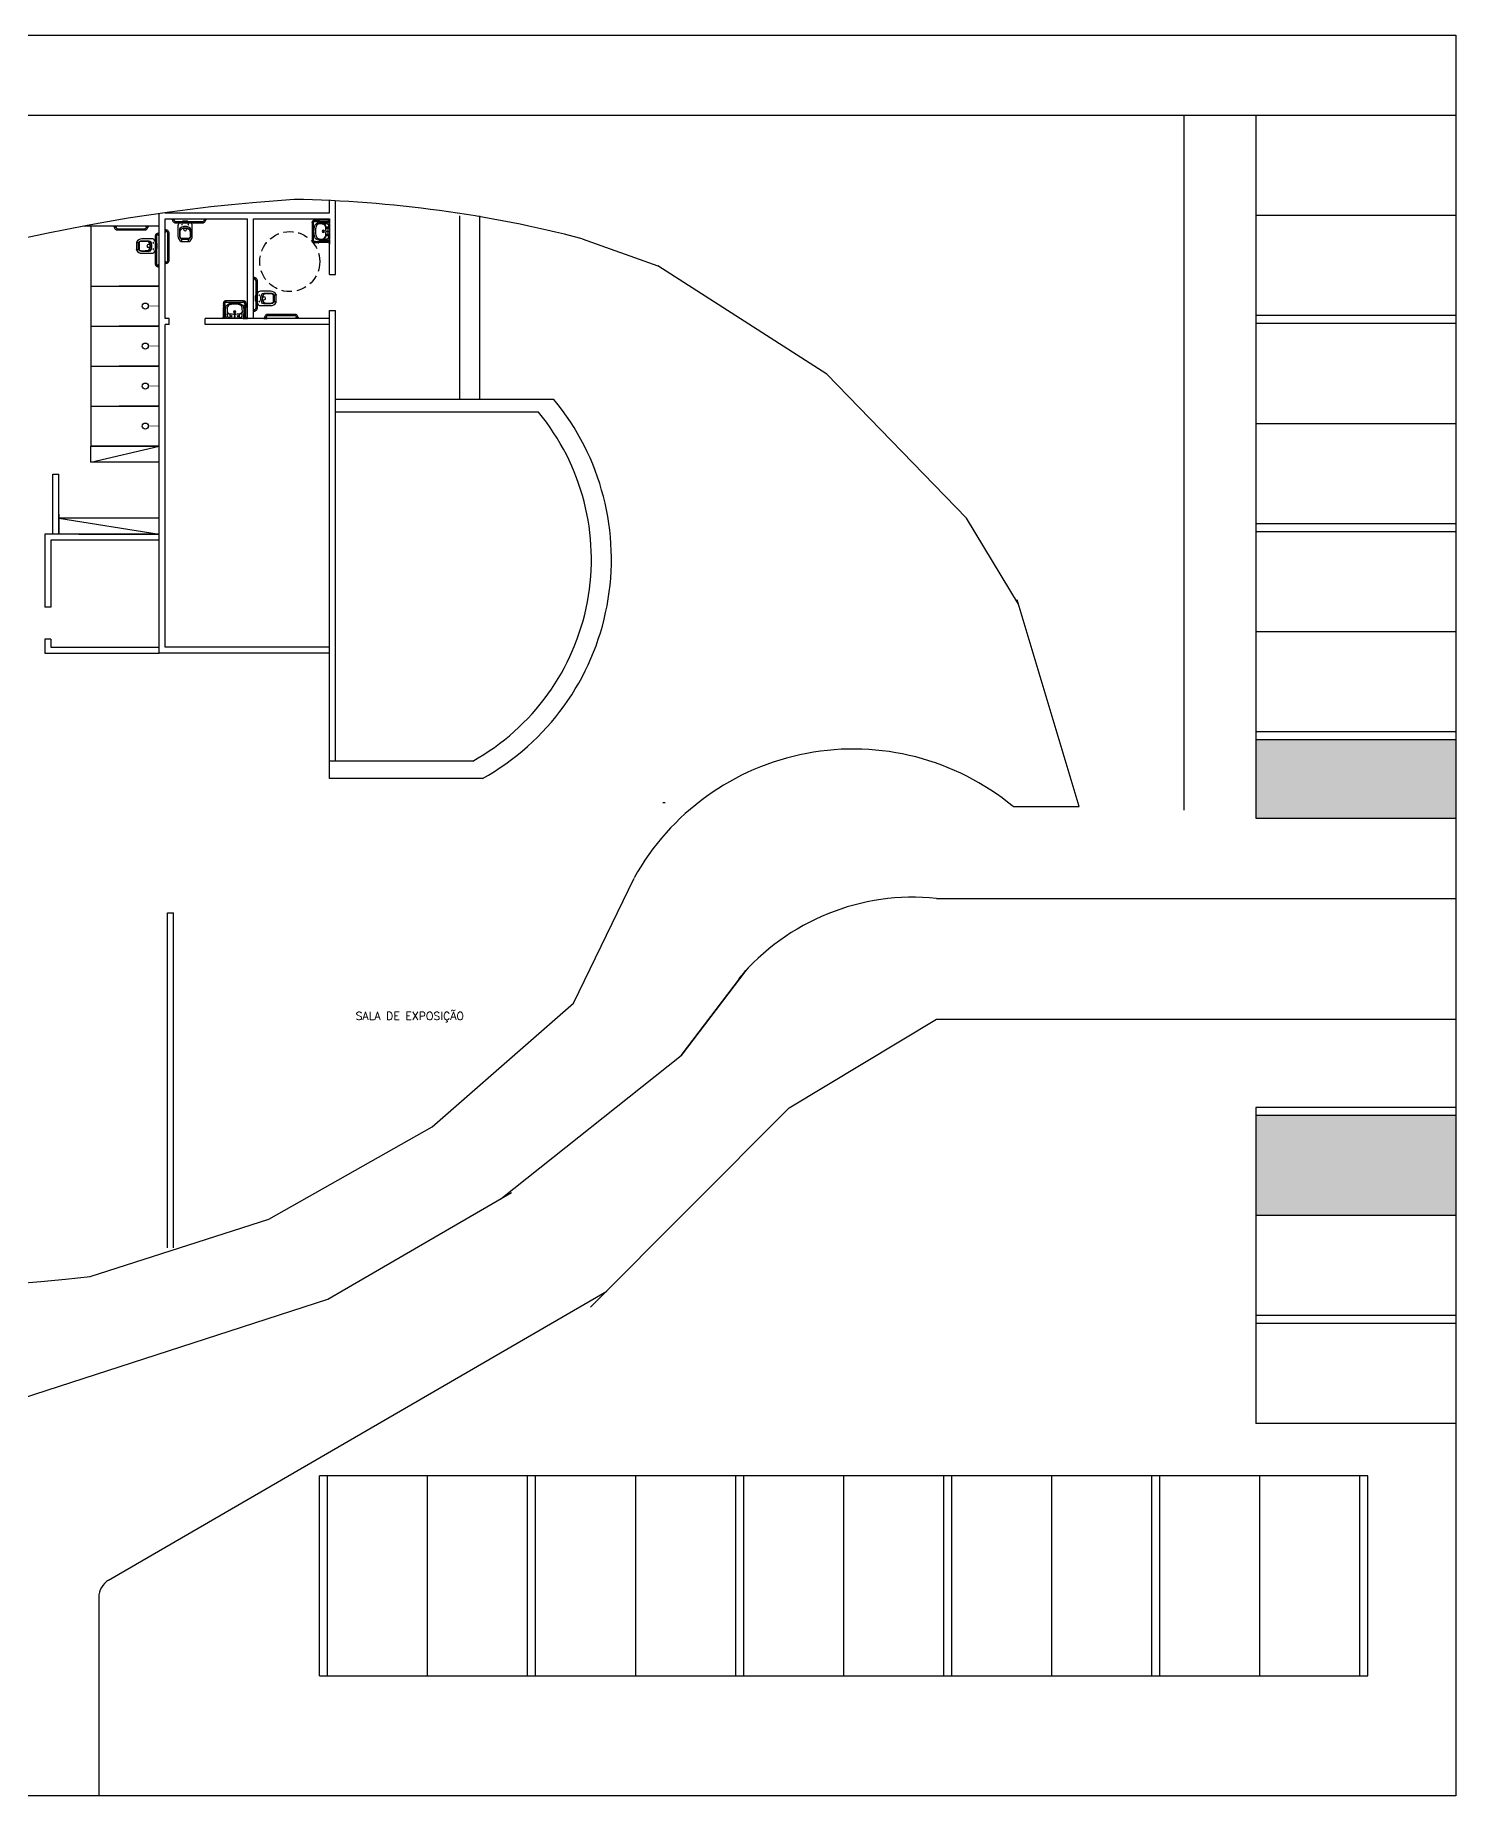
# Model space of a CAD drawing. Header units: inches. Extents: x -55 to 600, y -103 to 167.
# Drawn here: x 96.21 to 131.72, y 33.26 to 77.26 of the extents above; entities that cross this region are included whole.
import ezdxf

# ---------------------------------------------------------------- set-up
doc = ezdxf.new("R2010")
doc.units = ezdxf.units.IN
doc.header["$MEASUREMENT"] = 0
doc.linetypes.add('CONTINU', pattern=[0])
doc.linetypes.add('HIDDEN', pattern=[0.375, 0.25, -0.125])
for name, color, linetype in [('A-WCCOZ', 252, 'Continuous'), ('AI-Proj', 1, 'HIDDEN'), ('AI-Texto amb-tit', 4, 'Continuous')]:
    doc.layers.add(name, color=color, linetype=linetype)
doc.styles.add('RS100', font='romans.shx', dxfattribs={"height": 0.2})

# ---------------------------------------------------------------- blocks, each defined once
blk = doc.blocks.new('01Chuv_p')
at = {"const_width": 0.015}
blk.add_lwpolyline([(-0.27, 0), (0, 0)], dxfattribs=at)
blk.add_circle((-0.345, 0), 0.075)
blk = doc.blocks.new('hgs')
for p, q in [((76.296, 52.467), (76.484, 52.467)), ((76.484, 52.467), (76.474, 52.467)), ((76.474, 52.457), (76.474, 52.421))]:
    blk.add_line(p, q)
at = {"linetype": 'CONTINU'}
for points in [[(75.89, 53.039), (75.89, 52.957)], [(75.901, 53.039), (75.89, 53.039)], [(75.903, 52.999), (75.89, 52.999)], [(75.903, 52.998), (75.89, 52.998)], [(75.901, 52.957), (75.89, 52.957)], [(75.893, 52.999), (75.893, 52.998)], [(75.901, 53.039), (75.902, 53.038)], [(75.902, 52.958), (75.901, 52.957)], [(75.902, 53.038), (75.903, 53.038)], [(75.903, 52.958), (75.902, 52.958)], [(75.903, 53.038), (75.903, 53.037)], [(75.903, 53.037), (75.903, 52.999)], [(75.909, 53.018), (75.903, 53.018)], [(75.903, 52.998), (75.903, 52.959)], [(75.909, 52.978), (75.903, 52.978)], [(75.903, 52.959), (75.903, 52.958)], [(75.909, 53.018), (75.909, 52.978)], [(75.909, 53.018), (75.91, 53.018)], [(75.91, 52.978), (75.909, 52.978)], [(75.91, 53.018), (75.911, 53.017)], [(75.911, 52.979), (75.91, 52.978)], [(75.911, 53.017), (75.911, 53.016)], [(75.911, 53.016), (75.911, 52.98)], [(75.911, 53.015), (75.925, 53.014)], [(75.92, 52.982), (75.911, 52.982)], [(75.911, 52.98), (75.911, 52.979)], [(75.92, 52.982), (75.93, 52.979)], [(75.925, 53.014), (75.94, 53.011)], [(75.93, 52.979), (75.939, 52.975)], [(75.939, 52.975), (75.946, 52.968)], [(75.94, 53.011), (75.954, 53.004)], [(75.946, 52.968), (75.952, 52.959)], [(75.952, 52.959), (75.955, 52.95)], [(75.954, 53.004), (75.966, 52.995)], [(75.955, 52.95), (75.956, 52.941)], [(75.956, 52.941), (75.956, 52.257)], [(75.966, 52.995), (75.976, 52.983)], [(75.976, 52.983), (75.984, 52.97)], [(75.984, 52.97), (75.988, 52.955)], [(75.988, 52.955), (75.989, 52.941)], [(75.989, 52.941), (75.989, 52.257)], [(75.89, 52.16), (75.89, 52.241)], [(75.901, 52.241), (75.89, 52.241)], [(75.903, 52.2), (75.89, 52.2)], [(75.903, 52.199), (75.89, 52.199)], [(75.901, 52.16), (75.89, 52.16)], [(75.893, 52.199), (75.893, 52.2)], [(75.902, 52.241), (75.901, 52.241)], [(75.901, 52.16), (75.902, 52.16)], [(75.903, 52.24), (75.902, 52.241)], [(75.902, 52.16), (75.903, 52.161)], [(75.903, 52.239), (75.903, 52.24)], [(75.903, 52.2), (75.903, 52.239)], [(75.909, 52.22), (75.903, 52.22)], [(75.903, 52.162), (75.903, 52.199)], [(75.909, 52.18), (75.903, 52.18)], [(75.903, 52.161), (75.903, 52.162)], [(75.909, 52.22), (75.909, 52.18)], [(75.909, 52.22), (75.91, 52.22)], [(75.91, 52.181), (75.909, 52.18)], [(75.91, 52.22), (75.911, 52.219)], [(75.911, 52.181), (75.91, 52.181)], [(75.911, 52.219), (75.911, 52.218)], [(75.911, 52.218), (75.911, 52.182)], [(75.92, 52.217), (75.911, 52.217)], [(75.922, 52.184), (75.911, 52.184)], [(75.911, 52.182), (75.911, 52.181)], [(75.94, 52.188), (75.93, 52.185)], [(75.946, 52.231), (75.939, 52.224)], [(75.954, 52.194), (75.94, 52.188)], [(75.952, 52.239), (75.946, 52.231)], [(75.955, 52.248), (75.952, 52.239)], [(75.966, 52.204), (75.954, 52.194)], [(75.956, 52.257), (75.955, 52.248)], [(75.976, 52.215), (75.966, 52.204)], [(75.984, 52.229), (75.976, 52.215)], [(75.988, 52.243), (75.984, 52.229)], [(75.989, 52.257), (75.988, 52.243)], [(76.071, 51.92), (76.072, 51.921)], [(76.071, 51.92), (76.071, 51.92)], [(76.072, 51.921), (76.108, 51.921)], [(76.074, 51.935), (76.078, 51.95)], [(76.074, 51.921), (76.074, 51.935)], [(76.078, 51.95), (76.084, 51.963)], [(76.084, 51.963), (76.094, 51.976)], [(76.094, 51.976), (76.105, 51.986)], [(76.105, 51.986), (76.119, 51.993)], [(76.107, 51.93), (76.109, 51.939)], [(76.107, 51.93), (76.107, 51.921)], [(76.108, 51.921), (76.109, 51.92)], [(76.109, 51.939), (76.114, 51.948)], [(76.109, 51.92), (76.11, 51.92)], [(76.114, 51.948), (76.121, 51.956)], [(76.119, 51.993), (76.133, 51.998)], [(76.121, 51.956), (76.129, 51.962)], [(76.129, 51.962), (76.138, 51.965)], [(76.133, 51.998), (76.147, 51.999)], [(76.138, 51.965), (76.147, 51.966)], [(76.147, 51.999), (76.831, 51.999)], [(76.147, 51.966), (76.831, 51.966)], [(76.831, 51.999), (76.846, 51.998)], [(76.831, 51.966), (76.84, 51.965)], [(76.84, 51.965), (76.849, 51.962)], [(76.846, 51.998), (76.86, 51.993)], [(76.849, 51.962), (76.858, 51.956)], [(76.858, 51.956), (76.865, 51.948)], [(76.86, 51.993), (76.873, 51.986)], [(76.869, 51.92), (76.87, 51.921)], [(76.869, 51.92), (76.869, 51.92)], [(76.87, 51.921), (76.906, 51.921)], [(76.872, 51.93), (76.872, 51.921)], [(76.873, 51.986), (76.885, 51.976)], [(76.885, 51.976), (76.894, 51.963)], [(76.894, 51.963), (76.901, 51.95)], [(76.901, 51.95), (76.903, 51.94)], [(76.904, 51.931), (76.905, 51.921)], [(76.906, 51.921), (76.907, 51.92)], [(76.907, 51.92), (76.908, 51.92)], [(76.05, 51.912), (76.051, 51.913)], [(76.05, 51.911), (76.05, 51.912)], [(76.05, 51.911), (76.05, 51.9)], [(76.051, 51.913), (76.052, 51.913)], [(76.052, 51.913), (76.089, 51.913)], [(76.07, 51.919), (76.071, 51.92)], [(76.07, 51.919), (76.11, 51.919)], [(76.07, 51.919), (76.07, 51.913)], [(76.089, 51.913), (76.089, 51.9)], [(76.09, 51.913), (76.129, 51.913)], [(76.09, 51.913), (76.09, 51.9)], [(76.11, 51.92), (76.11, 51.919)], [(76.11, 51.919), (76.11, 51.913)], [(76.129, 51.913), (76.13, 51.913)], [(76.13, 51.913), (76.131, 51.912)], [(76.131, 51.912), (76.131, 51.911)], [(76.131, 51.911), (76.131, 51.9)], [(76.848, 51.912), (76.847, 51.911)], [(76.847, 51.911), (76.847, 51.9)], [(76.849, 51.913), (76.848, 51.913)], [(76.848, 51.913), (76.848, 51.912)], [(76.888, 51.913), (76.849, 51.913)], [(76.868, 51.919), (76.869, 51.92)], [(76.868, 51.919), (76.908, 51.919)], [(76.868, 51.919), (76.868, 51.913)], [(76.888, 51.913), (76.888, 51.9)], [(76.927, 51.913), (76.89, 51.913)], [(76.89, 51.913), (76.89, 51.9)], [(76.908, 51.92), (76.908, 51.919)], [(76.908, 51.919), (76.908, 51.913)], [(76.928, 51.913), (76.927, 51.913)], [(76.928, 51.912), (76.928, 51.913)], [(76.929, 51.911), (76.928, 51.912)], [(76.929, 51.911), (76.929, 51.9)]]:
    blk.add_lwpolyline(points, dxfattribs=at)
for points in [[(76.474, 52.457, -0.407906), (76.484, 52.467, -0.131537), (76.489, 52.466, -0.273863), (76.57, 52.329), (76.57, 52.08, -0.319419), (76.512, 51.999, -0.074713), (76.44, 51.985, -0.017899), (76.34, 51.985, -0.074713), (76.267, 51.999, -0.319419), (76.21, 52.08), (76.21, 52.329, -0.273863), (76.29, 52.466, -0.136488), (76.296, 52.467, -0.402244), (76.305, 52.457), (76.305, 52.421, -0.337727), (76.301, 52.416)], [(76.256, 52.224, 0.305538), (76.312, 52.141, 0.097448), (76.39, 52.126, 0.097448), (76.468, 52.141, 0.305538), (76.523, 52.224)], [(76.35, 51.955, -0.414214), (76.341, 51.964), (76.341, 51.986)], [(76.43, 51.955, 0.414214), (76.439, 51.964), (76.439, 51.986)]]:
    blk.add_lwpolyline(points, format="xyb")
for points in [[(76.493, 52.111, 0.295956), (76.524, 52.16, -0.008003), (76.524, 52.332, 0.219669), (76.489, 52.41, 0.1825), (76.471, 52.417), (76.309, 52.417, 0.1825), (76.29, 52.41, 0.21967), (76.256, 52.332, -0.008003), (76.256, 52.16, 0.295956), (76.287, 52.111, 0.109342), (76.39, 52.088, 0.109342)], [(76.428, 52.136, 0.042994), (76.461, 52.145, 0.312272), (76.514, 52.223, -0.00507), (76.515, 52.332, 0.107996), (76.507, 52.371, 0.297508), (76.473, 52.393), (76.306, 52.393, 0.297509), (76.272, 52.371, 0.107996), (76.265, 52.332, -0.00507), (76.265, 52.223, 0.312272), (76.318, 52.145, 0.091294), (76.39, 52.132, 0.048111)], [(76.311, 52.039, -1), (76.311, 52.054, -1)], [(76.468, 52.039, -1), (76.468, 52.054, -1)]]:
    blk.add_lwpolyline(points, format="xyb", close=True)
at = {"linetype": 'Continuous'}
for points in [[(75.926, 52.218), (75.92, 52.217)], [(75.922, 52.184), (75.93, 52.185)], [(75.932, 52.22), (75.926, 52.218)], [(75.939, 52.224), (75.932, 52.22)], [(76.865, 51.948), (76.869, 51.942)], [(76.869, 51.942), (76.871, 51.936)], [(76.871, 51.936), (76.872, 51.93)], [(76.904, 51.931), (76.903, 51.94)]]:
    blk.add_lwpolyline(points, dxfattribs=at)
at = {"ltscale": 0.31}
blk.add_lwpolyline([(76.297, 51.99, 0.378909), (76.337, 51.955), (76.443, 51.955, 0.378909), (76.482, 51.99)], format="xyb", dxfattribs=at)
at = {"ltscale": 0.157552}
blk.add_lwpolyline([(76.351, 52.136), (76.351, 52.164, -1), (76.428, 52.164)], format="xyb", dxfattribs=at)
at = {"ltscale": 0.16334}
blk.add_lwpolyline([(76.428, 52.136), (76.428, 52.165)], dxfattribs=at)
blk.add_arc((76.479, 52.421), 0.00533, 180, 254.6449)
blk = doc.blocks.new('gsfs')
at = {"color": 0}
for p, q in [((100.912, 70.568), (100.913, 70.571)), ((100.945, 70.568), (100.912, 70.568)), ((100.912, 70.568), (100.912, 70.556)), ((100.912, 70.556), (100.945, 70.556)), ((100.912, 70.535), (100.912, 70.547)), ((100.912, 70.547), (100.945, 70.547)), ((100.912, 70.535), (100.945, 70.535)), ((100.912, 70.535), (100.913, 70.533)), ((100.912, 70.466), (100.913, 70.469)), ((100.912, 70.466), (100.912, 70.454)), ((100.912, 70.466), (100.945, 70.466)), ((100.945, 70.454), (100.912, 70.454)), ((100.913, 70.571), (100.944, 70.571)), ((100.913, 70.547), (100.913, 70.556)), ((100.944, 70.533), (100.913, 70.533)), ((100.913, 70.533), (100.913, 70.469)), ((100.944, 70.469), (100.913, 70.469)), ((100.913, 70.211), (100.913, 70.454)), ((100.945, 70.568), (100.944, 70.571)), ((100.944, 70.547), (100.944, 70.556)), ((100.945, 70.535), (100.944, 70.533)), ((100.944, 70.533), (100.944, 70.469)), ((100.945, 70.466), (100.944, 70.469)), ((100.944, 70.211), (100.944, 70.454)), ((100.945, 70.568), (100.945, 70.556)), ((100.945, 70.535), (100.945, 70.547)), ((100.945, 70.466), (100.945, 70.454)), ((100.96, 70.617), (100.958, 70.616)), ((100.958, 70.616), (100.958, 70.584)), ((100.96, 70.584), (100.958, 70.584)), ((100.96, 70.584), (100.96, 70.617)), ((100.96, 70.617), (100.972, 70.617)), ((100.96, 70.584), (100.972, 70.584)), ((100.972, 70.617), (100.972, 70.584)), ((101.426, 70.617), (101.429, 70.616)), ((101.426, 70.584), (101.429, 70.584)), ((101.429, 70.616), (101.429, 70.584)), ((101.442, 70.568), (101.443, 70.571)), ((101.442, 70.568), (101.475, 70.568)), ((101.442, 70.568), (101.442, 70.556)), ((101.475, 70.556), (101.442, 70.556)), ((101.475, 70.547), (101.442, 70.547)), ((101.442, 70.535), (101.442, 70.547)), ((101.442, 70.535), (101.443, 70.533)), ((101.475, 70.535), (101.442, 70.535)), ((101.442, 70.466), (101.443, 70.469)), ((101.475, 70.466), (101.442, 70.466)), ((101.474, 70.571), (101.443, 70.571)), ((101.443, 70.547), (101.443, 70.556)), ((101.443, 70.533), (101.443, 70.469)), ((101.443, 70.533), (101.474, 70.533)), ((101.443, 70.469), (101.474, 70.469)), ((101.475, 70.568), (101.474, 70.571)), ((101.474, 70.547), (101.474, 70.556)), ((101.475, 70.535), (101.474, 70.533)), ((101.474, 70.533), (101.474, 70.469)), ((101.475, 70.466), (101.474, 70.469)), ((101.475, 70.568), (101.475, 70.556)), ((101.475, 70.535), (101.475, 70.547)), ((100.877, 70.181), (100.877, 70.187)), ((100.877, 70.187), (100.98, 70.187)), ((100.907, 70.187), (100.907, 70.211)), ((100.907, 70.211), (100.95, 70.211)), ((100.917, 70.187), (100.917, 70.211)), ((100.939, 70.187), (100.939, 70.211)), ((100.95, 70.187), (100.95, 70.211)), ((100.98, 70.181), (100.98, 70.187)), ((101.447, 70.187), (101.447, 70.211)), ((101.469, 70.187), (101.469, 70.211))]:
    blk.add_line(p, q, dxfattribs=at)
at = {"ltscale": 3}
blk.add_line((100.98, 70.181), (100.877, 70.181), dxfattribs=at)
for points in [[(100.978, 70.21, -0.072907), (100.972, 70.449, -0.3044), (101.062, 70.554, -0.067106), (101.193, 70.572, -0.067106), (101.325, 70.554, -0.3044), (101.415, 70.449, -0.072907), (101.409, 70.21)], [(101.409, 70.209, -0.219089), (101.389, 70.181), (101.193, 70.181), (100.997, 70.181, -0.219089), (100.978, 70.209)], [(101.002, 70.368, 0.375471), (101.066, 70.291)], [(101.065, 70.198, 0.414698), (101.079, 70.21, 0.016843), (101.081, 70.265, 0.366077), (101.067, 70.282, -0.001782), (101.062, 70.283, -0.174065), (101.013, 70.311, -1.00211), (101.019, 70.317)], [(101.315, 70.29, -0.045632), (101.193, 70.28, -0.048033), (101.065, 70.291)], [(101.368, 70.317, -1.00211), (101.374, 70.311, -0.174065), (101.324, 70.283, -0.001782), (101.32, 70.282, 0.366077), (101.306, 70.265, 0.016844), (101.308, 70.21, 0.414698), (101.322, 70.198)], [(101.385, 70.368, -0.368026), (101.323, 70.291, -0.004431), (101.311, 70.289)]]:
    blk.add_lwpolyline(points, format="xyb")
for points in [[(100.972, 70.616), (100.972, 70.584), (101.414, 70.584), (101.414, 70.616)], [(101.475, 70.466), (101.475, 70.454), (101.442, 70.454), (101.442, 70.466)], [(101.443, 70.454), (101.443, 70.211), (101.474, 70.211), (101.474, 70.454)]]:
    blk.add_lwpolyline(points, close=True, dxfattribs=at)
for points in [[(101.193, 70.193, 0.019965), (101.325, 70.199, 0.043001), (101.346, 70.202, 0.302465), (101.377, 70.236, 0.041693), (101.385, 70.368, 0.024671), (101.38, 70.445, 0.304374), (101.315, 70.52, 0.067046), (101.193, 70.536, 0.067046), (101.072, 70.52, 0.304374), (101.007, 70.445, 0.02467), (101.002, 70.368, 0.041693), (101.01, 70.236, 0.302465), (101.04, 70.202, 0.043001), (101.061, 70.199, 0.019965)], [(101.115, 70.222, 1), (101.115, 70.251, 1)], [(101.193, 70.31, 1), (101.193, 70.368, 1)], [(101.193, 70.32, 1), (101.193, 70.357, 1)], [(101.193, 70.222, 1), (101.193, 70.251, 1)], [(101.272, 70.222, 1), (101.272, 70.251, 1)]]:
    blk.add_lwpolyline(points, format="xyb", close=True)
at = {"color": 0}
blk.add_lwpolyline([(101.426, 70.584), (101.414, 70.584), (101.414, 70.617), (101.426, 70.617), (101.426, 70.584)], dxfattribs=at)
for points in [[(101.51, 70.181), (101.51, 70.187), (101.407, 70.187), (101.407, 70.181)], [(101.437, 70.211), (101.437, 70.187), (101.48, 70.187), (101.48, 70.211)]]:
    blk.add_lwpolyline(points, close=True, dxfattribs=at)
for centre, radius in [((100.928, 70.501), 0.0159), ((100.928, 70.501), 0.0122), ((101.458, 70.501), 0.0159), ((101.458, 70.501), 0.0122)]:
    blk.add_circle(centre, radius, dxfattribs=at)
for centre, radius, start, end in [((100.958, 70.571), 0.0453, 89.998, 180.002), ((100.958, 70.571), 0.0136, 90, 180.4737), ((101.429, 70.571), 0.0453, 359.998, 90.002), ((101.429, 70.571), 0.0136, 359.5263, 90)]:
    blk.add_arc(centre, radius, start, end, dxfattribs=at)

msp = doc.modelspace()

# ---------------------------------------------------------------- hatches: boundary and pattern name
h = msp.add_hatch(color=2)
h.dxf.hatch_style = 1
h.paths.add_polyline_path([(131.716, 59.658), (126.716, 59.658), (126.716, 57.692), (131.716, 57.692)])
h = msp.add_hatch(color=2)
h.dxf.hatch_style = 1
h.paths.add_polyline_path([(131.716, 50.258), (126.716, 50.258), (126.716, 47.758), (131.716, 47.758)])

# ---------------------------------------------------------------- linework, layer by layer
for p, q in [((56.716, 77.258), (131.716, 77.258)), ((131.716, 77.258), (131.716, 33.258)), ((61.716, 75.258), (103.757, 75.258)), ((67.716, 75.258), (131.716, 75.258)), ((124.916, 75.258), (124.916, 57.891)), ((126.716, 75.258), (126.716, 57.692)), ((103.566, 72.821), (103.566, 73.124)), ((103.716, 71.281), (103.716, 73.117)), ((99.304, 62.141), (99.304, 72.8)), ((99.454, 72.821), (103.566, 72.821)), ((99.454, 72.671), (101.51, 72.671)), ((99.454, 70.181), (99.454, 72.671)), ((101.51, 70.181), (101.51, 72.671)), ((101.66, 70.181), (101.66, 72.671)), ((101.66, 72.671), (103.566, 72.671)), ((103.566, 71.281), (103.566, 72.671)), ((106.819, 68.156), (106.819, 72.743)), ((107.319, 68.156), (107.319, 72.743)), ((126.716, 72.758), (131.716, 72.758)), ((97.596, 72.489), (97.596, 66.989)), ((109.877, 72.172), (111.774, 71.495)), ((103.566, 71.281), (103.716, 71.281)), ((115.993, 68.783), (111.774, 71.495)), ((99.554, 70.181), (99.454, 70.181)), ((99.454, 61.967), (99.454, 70.031)), ((99.554, 70.031), (99.454, 70.031)), ((99.554, 70.031), (99.554, 70.181)), ((103.566, 70.181), (100.454, 70.181)), ((100.454, 70.031), (100.454, 70.181)), ((103.566, 70.031), (100.454, 70.031)), ((103.566, 58.681), (103.566, 70.381)), ((103.566, 70.381), (103.716, 70.381)), ((103.716, 59.118), (103.716, 70.381)), ((126.716, 70.258), (131.716, 70.258)), ((126.716, 70.058), (131.716, 70.058)), ((119.488, 65.186), (115.993, 68.783)), ((109.172, 68.156), (103.716, 68.156)), ((108.786, 67.837), (103.716, 67.837)), ((126.716, 67.558), (131.716, 67.558)), ((99.304, 66.989), (97.596, 66.989)), ((97.596, 66.589), (97.596, 66.989)), ((97.596, 66.589), (99.304, 66.989)), ((99.304, 66.589), (97.596, 66.589)), ((96.646, 64.789), (96.646, 66.289)), ((96.646, 66.289), (96.796, 66.289)), ((96.796, 64.789), (96.796, 66.289)), ((96.796, 65.289), (96.796, 64.789)), ((99.304, 65.189), (96.796, 65.189)), ((96.796, 65.189), (99.304, 64.789)), ((99.304, 65.189), (97.296, 65.189)), ((120.783, 63.038), (119.488, 65.186)), ((96.796, 64.789), (96.446, 64.789)), ((96.446, 64.789), (96.446, 64.639)), ((99.304, 64.789), (96.796, 64.789)), ((97.296, 64.789), (99.304, 64.789)), ((126.716, 65.058), (131.716, 65.058)), ((126.716, 64.858), (131.716, 64.858)), ((96.796, 64.639), (96.595, 64.639)), ((99.304, 64.639), (96.796, 64.639)), ((96.595, 62.967), (96.445, 62.967)), ((122.298, 57.981), (120.749, 63.143)), ((96.595, 62.167), (96.445, 62.167)), ((126.716, 62.358), (131.716, 62.358)), ((103.566, 61.817), (99.304, 61.817)), ((103.566, 61.967), (99.454, 61.967)), ((126.716, 59.858), (131.716, 59.858)), ((126.716, 59.658), (131.716, 59.658)), ((107.143, 59.118), (103.566, 59.118)), ((107.386, 58.681), (103.566, 58.681)), ((111.898, 58.079), (111.951, 58.079)), ((120.65, 57.981), (122.298, 57.981)), ((126.716, 57.692), (131.716, 57.692)), ((109.658, 53.07), (111.175, 56.195)), ((118.739, 55.686), (131.716, 55.686)), ((99.513, 46.953), (99.513, 55.325)), ((99.513, 55.325), (99.663, 55.325)), ((99.663, 46.953), (99.663, 55.325)), ((106.132, 49.975), (109.658, 53.07)), ((115.056, 50.451), (118.739, 52.668)), ((118.739, 52.668), (131.716, 52.668)), ((107.845, 48.179), (112.357, 51.76)), ((110.091, 45.466), (115.056, 50.451)), ((126.716, 50.458), (126.716, 42.558)), ((126.716, 50.458), (126.716, 44.458)), ((131.716, 50.458), (126.716, 50.458)), ((131.716, 50.258), (126.716, 50.258)), ((102.048, 47.666), (106.132, 49.975)), ((103.525, 45.668), (108.112, 48.334)), ((97.578, 46.24), (102.048, 47.666)), ((131.716, 47.758), (126.716, 47.758)), ((98.042, 38.646), (110.492, 45.868)), ((92.173, 41.999), (103.525, 45.668)), ((131.716, 45.258), (126.716, 45.258)), ((131.716, 45.058), (126.716, 45.058)), ((131.716, 42.558), (126.716, 42.558)), ((129.516, 41.258), (103.316, 41.258)), ((103.316, 36.258), (103.316, 41.258)), ((103.316, 36.258), (103.316, 41.258)), ((103.516, 36.258), (103.516, 41.258)), ((103.516, 36.258), (103.516, 41.258)), ((106.016, 36.258), (106.016, 41.258)), ((108.516, 36.258), (108.516, 41.258)), ((108.516, 36.258), (108.516, 41.258)), ((108.716, 36.258), (108.716, 41.258)), ((108.716, 36.258), (108.716, 41.258)), ((111.216, 36.258), (111.216, 41.258)), ((113.716, 36.258), (113.716, 41.258)), ((113.716, 36.258), (113.716, 41.258)), ((113.916, 36.258), (113.916, 41.258)), ((113.916, 36.258), (113.916, 41.258)), ((116.416, 36.258), (116.416, 41.258)), ((118.916, 36.258), (118.916, 41.258)), ((118.916, 36.258), (118.916, 41.258)), ((119.116, 36.258), (119.116, 41.258)), ((119.116, 36.258), (119.116, 41.258)), ((121.616, 36.258), (121.616, 41.258)), ((124.116, 36.258), (124.116, 41.258)), ((124.116, 36.258), (124.116, 41.258)), ((124.316, 36.258), (124.316, 41.258)), ((124.316, 36.258), (124.316, 41.258)), ((126.816, 36.258), (126.816, 41.258)), ((129.316, 36.258), (129.316, 41.258)), ((129.516, 36.258), (129.516, 41.258)), ((97.793, 38.214), (97.793, 33.258)), ((103.316, 36.258), (129.516, 36.258)), ((131.716, 33.258), (56.716, 33.258))]:
    msp.add_line(p, q)
for points in [[(97.596, 72.489), (97.596, 70.989), (99.304, 70.989), (99.304, 72.489), (97.43, 72.489)], [(97.596, 70.989), (97.596, 69.989), (99.304, 69.989), (99.304, 70.989), (98.304, 70.989)], [(97.596, 69.989), (97.596, 68.989), (99.304, 68.989), (99.304, 69.989), (98.304, 69.989)], [(97.596, 68.989), (97.596, 67.989), (99.304, 67.989), (99.304, 68.989), (98.304, 68.989)], [(97.596, 67.989), (97.596, 66.989), (99.304, 66.989), (99.304, 67.989), (98.304, 67.989)], [(96.445, 62.167), (96.445, 61.817), (99.304, 61.817), (99.304, 64.639), (96.595, 64.639)], [(96.446, 64.639), (96.445, 64.639), (96.445, 62.967)], [(96.595, 62.167), (96.595, 61.967), (99.304, 61.967), (99.304, 64.639), (96.595, 64.639), (96.595, 62.967)]]:
    msp.add_lwpolyline(points)
msp.add_lwpolyline([(112.357, 51.76), (113.968, 53.881)], close=True)
for centre, radius, start, end in [((105.505, 29.624), 43.619, 93.711, 137.2943), ((102.16, 42.415), 30.742, 75.4611, 89.0272), ((104.338, 64.162), 5.771, 299.0839, 39.5671), ((104.338, 64.162), 6.271, 299.0839, 39.5671), ((92.853, 85.592), 39.635, 220.7329, 276.8467), ((116.655, 53.147), 6.271, 50.4329, 150.9161), ((118.158, 50.013), 5.703, 84.1574, 139.8879), ((98.293, 38.214), 0.5, 120.1173, 180)]:
    msp.add_arc(centre, radius, start, end)
at = {"layer": 'AI-Proj', "color": 252}
msp.add_circle((102.57, 71.6), 0.75, dxfattribs=at)

# ---------------------------------------------------------------- block references
at = {"xscale": -1}
for p, rotation in [((23.564, 124.571), 180), ((151.203, 148.379), 90), ((49.76, -5.709), 270)]:
    msp.add_blockref('hgs', p, dxfattribs=dict(at, rotation=rotation))
at = {"rotation": 90}
msp.add_blockref('gsfs', (173.747, -28.839), dxfattribs=at)
msp.add_blockref('gsfs', (0, 0))
at = {"layer": 'A-WCCOZ'}
for p in [(99.304, 70.489), (99.304, 69.489), (99.304, 68.489), (99.304, 67.489)]:
    msp.add_blockref('01Chuv_p', p, dxfattribs=at)

# ---------------------------------------------------------------- texts
at = {"layer": 'AI-Texto amb-tit', "insert": (104.216, 52.847), "char_height": 0.2, "width": 3.69087, "attachment_point": 1, "style": 'RS100'}
msp.add_mtext('SALA DE EXPOSIÇÃO', dxfattribs=at)

doc.saveas('drawing.dxf')
